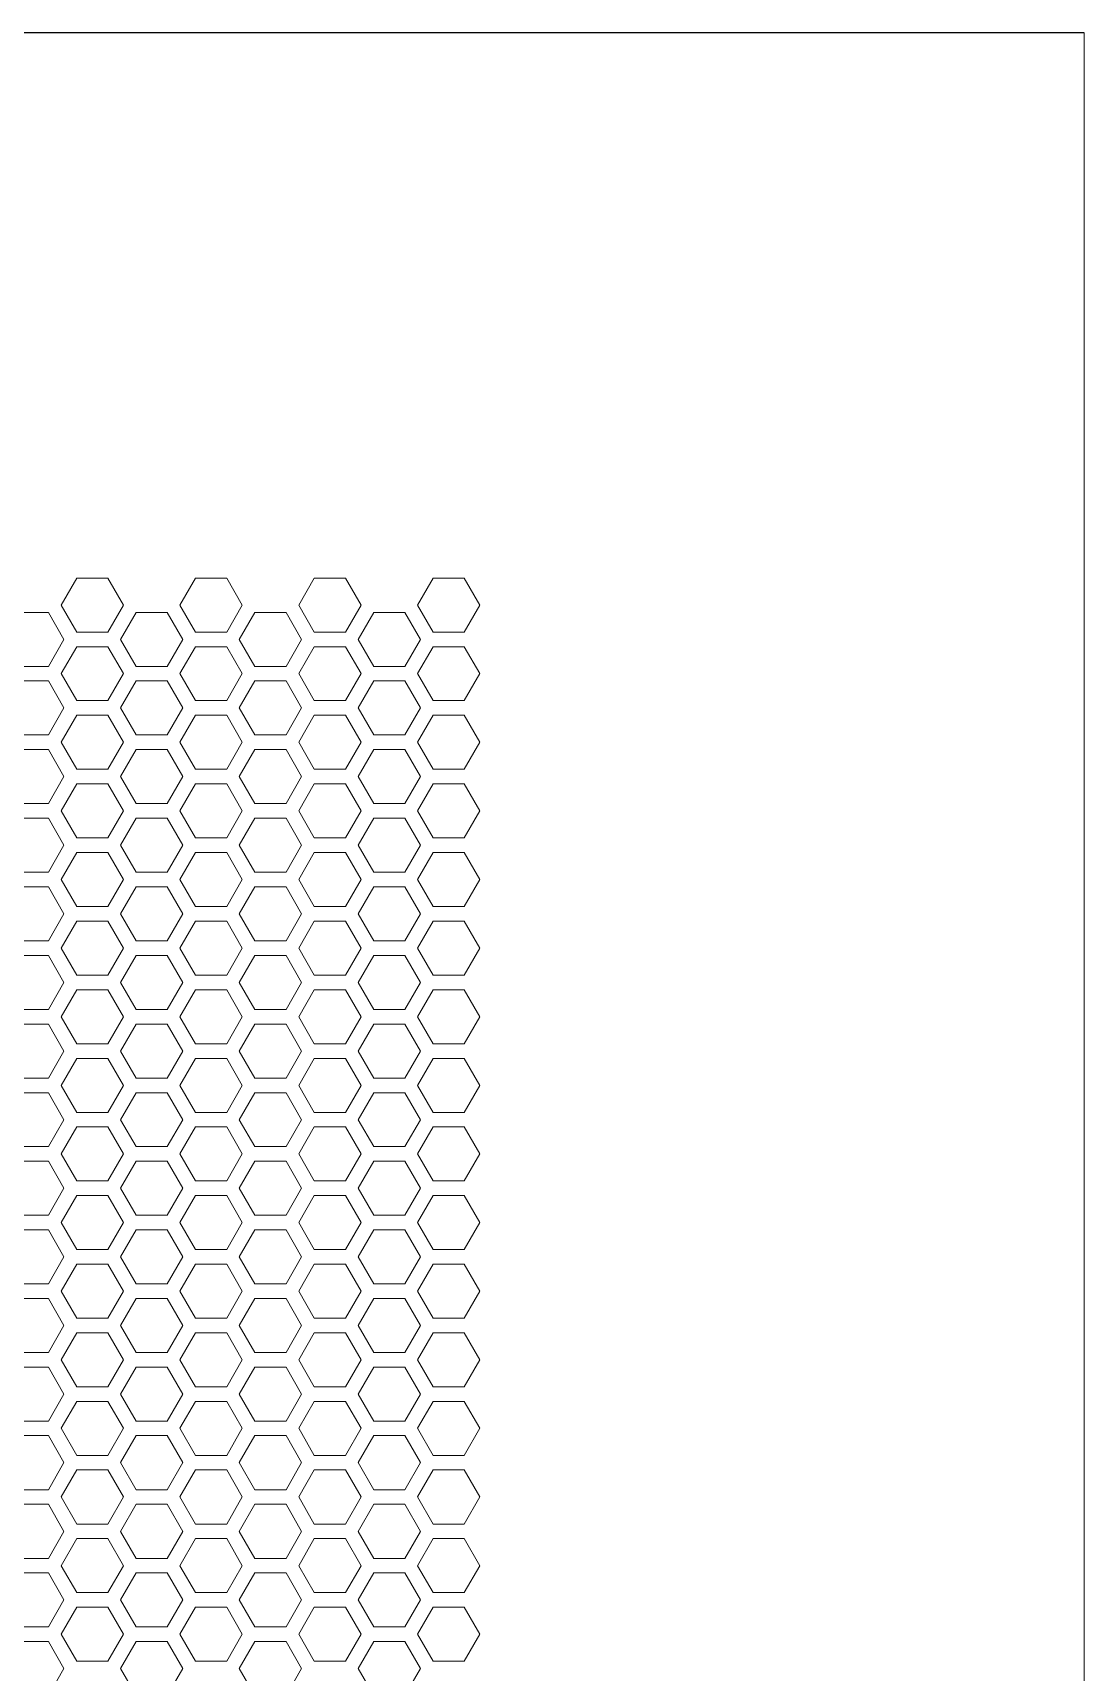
# Model space of a CAD drawing. Header units: millimetres. Extents: x 0 to 140, y -17 to 195.
# Drawn here: x 130.82 to 140, y 180.69 to 195 of the extents above; entities that cross this region are included whole.
import ezdxf

# ---------------------------------------------------------------- set-up
doc = ezdxf.new("R2010")
doc.units = ezdxf.units.MM
doc.layers.add('4203-42785_1_0', color=7, linetype='Continuous')
doc.layers.add('Visible (ANSI)', color=7, linetype='Continuous', lineweight=50)

# ---------------------------------------------------------------- blocks, each defined once
blk = doc.blocks.new('a')
at = {"layer": '4203-42785_1_0', "color": 0, "linetype": 'ByBlock', "lineweight": 9}
for p, q in [((1513.839, 493.209), (1513.732, 493.024)), ((1514.052, 493.209), (1513.839, 493.209)), ((1514.159, 493.024), (1514.052, 493.209)), ((1514.652, 493.209), (1514.546, 493.024)), ((1514.866, 493.209), (1514.652, 493.209)), ((1514.972, 493.024), (1514.866, 493.209)), ((1515.465, 493.209), (1515.359, 493.024)), ((1515.679, 493.209), (1515.465, 493.209)), ((1515.786, 493.024), (1515.679, 493.209)), ((1516.279, 493.209), (1516.172, 493.024)), ((1516.492, 493.209), (1516.279, 493.209)), ((1516.599, 493.024), (1516.492, 493.209)), ((1513.732, 493.024), (1513.839, 492.839)), ((1514.052, 492.839), (1514.159, 493.024)), ((1514.546, 493.024), (1514.652, 492.839)), ((1514.866, 492.839), (1514.972, 493.024)), ((1515.359, 493.024), (1515.465, 492.839)), ((1515.679, 492.839), (1515.786, 493.024)), ((1516.172, 493.024), (1516.279, 492.839)), ((1516.492, 492.839), (1516.599, 493.024)), ((1513.646, 492.974), (1513.432, 492.974)), ((1513.752, 492.789), (1513.646, 492.974)), ((1514.246, 492.974), (1514.139, 492.789)), ((1514.459, 492.974), (1514.246, 492.974)), ((1514.566, 492.789), (1514.459, 492.974)), ((1515.059, 492.974), (1514.952, 492.789)), ((1515.272, 492.974), (1515.059, 492.974)), ((1515.379, 492.789), (1515.272, 492.974)), ((1515.872, 492.974), (1515.765, 492.789)), ((1516.086, 492.974), (1515.872, 492.974)), ((1516.192, 492.789), (1516.086, 492.974)), ((1513.646, 492.604), (1513.752, 492.789)), ((1513.839, 492.839), (1514.052, 492.839)), ((1514.139, 492.789), (1514.246, 492.604)), ((1514.459, 492.604), (1514.566, 492.789)), ((1514.652, 492.839), (1514.866, 492.839)), ((1514.952, 492.789), (1515.059, 492.604)), ((1515.272, 492.604), (1515.379, 492.789)), ((1515.465, 492.839), (1515.679, 492.839)), ((1515.765, 492.789), (1515.872, 492.604)), ((1516.086, 492.604), (1516.192, 492.789)), ((1516.279, 492.839), (1516.492, 492.839)), ((1513.839, 492.739), (1513.732, 492.555)), ((1514.052, 492.739), (1513.839, 492.739)), ((1514.159, 492.555), (1514.052, 492.739)), ((1514.652, 492.739), (1514.546, 492.555)), ((1514.866, 492.739), (1514.652, 492.739)), ((1514.972, 492.555), (1514.866, 492.739)), ((1515.465, 492.739), (1515.359, 492.555)), ((1515.679, 492.739), (1515.465, 492.739)), ((1515.786, 492.555), (1515.679, 492.739)), ((1516.279, 492.739), (1516.172, 492.555)), ((1516.492, 492.739), (1516.279, 492.739)), ((1516.599, 492.555), (1516.492, 492.739)), ((1513.432, 492.604), (1513.646, 492.604)), ((1513.732, 492.555), (1513.839, 492.37)), ((1514.052, 492.37), (1514.159, 492.555)), ((1514.246, 492.604), (1514.459, 492.604)), ((1514.546, 492.555), (1514.652, 492.37)), ((1514.866, 492.37), (1514.972, 492.555)), ((1515.059, 492.604), (1515.272, 492.604)), ((1515.359, 492.555), (1515.465, 492.37)), ((1515.679, 492.37), (1515.786, 492.555)), ((1515.872, 492.604), (1516.086, 492.604)), ((1516.172, 492.555), (1516.279, 492.37)), ((1516.492, 492.37), (1516.599, 492.555)), ((1513.646, 492.505), (1513.432, 492.505)), ((1513.752, 492.32), (1513.646, 492.505)), ((1514.246, 492.505), (1514.139, 492.32)), ((1514.459, 492.505), (1514.246, 492.505)), ((1514.566, 492.32), (1514.459, 492.505)), ((1515.059, 492.505), (1514.952, 492.32)), ((1515.272, 492.505), (1515.059, 492.505)), ((1515.379, 492.32), (1515.272, 492.505)), ((1515.872, 492.505), (1515.765, 492.32)), ((1516.086, 492.505), (1515.872, 492.505)), ((1516.192, 492.32), (1516.086, 492.505)), ((1513.646, 492.135), (1513.752, 492.32)), ((1513.839, 492.37), (1514.052, 492.37)), ((1514.139, 492.32), (1514.246, 492.135)), ((1514.459, 492.135), (1514.566, 492.32)), ((1514.652, 492.37), (1514.866, 492.37)), ((1514.952, 492.32), (1515.059, 492.135)), ((1515.272, 492.135), (1515.379, 492.32)), ((1515.465, 492.37), (1515.679, 492.37)), ((1515.765, 492.32), (1515.872, 492.135)), ((1516.086, 492.135), (1516.192, 492.32)), ((1516.279, 492.37), (1516.492, 492.37)), ((1513.839, 492.27), (1513.732, 492.085)), ((1514.052, 492.27), (1513.839, 492.27)), ((1514.159, 492.085), (1514.052, 492.27)), ((1514.652, 492.27), (1514.546, 492.085)), ((1514.866, 492.27), (1514.652, 492.27)), ((1514.972, 492.085), (1514.866, 492.27)), ((1515.465, 492.27), (1515.359, 492.085)), ((1515.679, 492.27), (1515.465, 492.27)), ((1515.786, 492.085), (1515.679, 492.27)), ((1516.279, 492.27), (1516.172, 492.085)), ((1516.492, 492.27), (1516.279, 492.27)), ((1516.599, 492.085), (1516.492, 492.27)), ((1513.432, 492.135), (1513.646, 492.135)), ((1514.246, 492.135), (1514.459, 492.135)), ((1515.059, 492.135), (1515.272, 492.135)), ((1515.872, 492.135), (1516.086, 492.135)), ((1513.646, 492.035), (1513.432, 492.035)), ((1513.752, 491.85), (1513.646, 492.035)), ((1513.732, 492.085), (1513.839, 491.9)), ((1514.052, 491.9), (1514.159, 492.085)), ((1514.246, 492.035), (1514.139, 491.85)), ((1514.459, 492.035), (1514.246, 492.035)), ((1514.566, 491.85), (1514.459, 492.035)), ((1514.546, 492.085), (1514.652, 491.9)), ((1514.866, 491.9), (1514.972, 492.085)), ((1515.059, 492.035), (1514.952, 491.85)), ((1515.272, 492.035), (1515.059, 492.035)), ((1515.379, 491.85), (1515.272, 492.035)), ((1515.359, 492.085), (1515.465, 491.9)), ((1515.679, 491.9), (1515.786, 492.085)), ((1515.872, 492.035), (1515.765, 491.85)), ((1516.086, 492.035), (1515.872, 492.035)), ((1516.192, 491.85), (1516.086, 492.035)), ((1516.172, 492.085), (1516.279, 491.9)), ((1516.492, 491.9), (1516.599, 492.085)), ((1513.839, 491.9), (1514.052, 491.9)), ((1514.652, 491.9), (1514.866, 491.9)), ((1515.465, 491.9), (1515.679, 491.9)), ((1516.279, 491.9), (1516.492, 491.9)), ((1513.646, 491.665), (1513.752, 491.85)), ((1513.839, 491.8), (1513.732, 491.615)), ((1514.052, 491.8), (1513.839, 491.8)), ((1514.159, 491.615), (1514.052, 491.8)), ((1514.139, 491.85), (1514.246, 491.665)), ((1514.459, 491.665), (1514.566, 491.85)), ((1514.652, 491.8), (1514.546, 491.615)), ((1514.866, 491.8), (1514.652, 491.8)), ((1514.972, 491.615), (1514.866, 491.8)), ((1514.952, 491.85), (1515.059, 491.665)), ((1515.272, 491.665), (1515.379, 491.85)), ((1515.465, 491.8), (1515.359, 491.615)), ((1515.679, 491.8), (1515.465, 491.8)), ((1515.786, 491.615), (1515.679, 491.8)), ((1515.765, 491.85), (1515.872, 491.665)), ((1516.086, 491.665), (1516.192, 491.85)), ((1516.279, 491.8), (1516.172, 491.615)), ((1516.492, 491.8), (1516.279, 491.8)), ((1516.599, 491.615), (1516.492, 491.8)), ((1513.432, 491.665), (1513.646, 491.665)), ((1514.246, 491.665), (1514.459, 491.665)), ((1515.059, 491.665), (1515.272, 491.665)), ((1515.872, 491.665), (1516.086, 491.665)), ((1513.646, 491.566), (1513.432, 491.566)), ((1513.752, 491.381), (1513.646, 491.566)), ((1513.732, 491.615), (1513.839, 491.431)), ((1514.052, 491.431), (1514.159, 491.615)), ((1514.246, 491.566), (1514.139, 491.381)), ((1514.459, 491.566), (1514.246, 491.566)), ((1514.566, 491.381), (1514.459, 491.566)), ((1514.546, 491.615), (1514.652, 491.431)), ((1514.866, 491.431), (1514.972, 491.615)), ((1515.059, 491.566), (1514.952, 491.381)), ((1515.272, 491.566), (1515.059, 491.566)), ((1515.379, 491.381), (1515.272, 491.566)), ((1515.359, 491.615), (1515.465, 491.431)), ((1515.679, 491.431), (1515.786, 491.615)), ((1515.872, 491.566), (1515.765, 491.381)), ((1516.086, 491.566), (1515.872, 491.566)), ((1516.192, 491.381), (1516.086, 491.566)), ((1516.172, 491.615), (1516.279, 491.431)), ((1516.492, 491.431), (1516.599, 491.615)), ((1513.839, 491.431), (1514.052, 491.431)), ((1514.652, 491.431), (1514.866, 491.431)), ((1515.465, 491.431), (1515.679, 491.431)), ((1516.279, 491.431), (1516.492, 491.431)), ((1513.646, 491.196), (1513.752, 491.381)), ((1513.839, 491.331), (1513.732, 491.146)), ((1514.052, 491.331), (1513.839, 491.331)), ((1514.159, 491.146), (1514.052, 491.331)), ((1514.139, 491.381), (1514.246, 491.196)), ((1514.459, 491.196), (1514.566, 491.381)), ((1514.652, 491.331), (1514.546, 491.146)), ((1514.866, 491.331), (1514.652, 491.331)), ((1514.972, 491.146), (1514.866, 491.331)), ((1514.952, 491.381), (1515.059, 491.196)), ((1515.272, 491.196), (1515.379, 491.381)), ((1515.465, 491.331), (1515.359, 491.146)), ((1515.679, 491.331), (1515.465, 491.331)), ((1515.786, 491.146), (1515.679, 491.331)), ((1515.765, 491.381), (1515.872, 491.196)), ((1516.086, 491.196), (1516.192, 491.381)), ((1516.279, 491.331), (1516.172, 491.146)), ((1516.492, 491.331), (1516.279, 491.331)), ((1516.599, 491.146), (1516.492, 491.331)), ((1513.432, 491.196), (1513.646, 491.196)), ((1513.646, 491.096), (1513.432, 491.096)), ((1513.752, 490.911), (1513.646, 491.096)), ((1513.732, 491.146), (1513.839, 490.961)), ((1514.052, 490.961), (1514.159, 491.146)), ((1514.246, 491.096), (1514.139, 490.911)), ((1514.246, 491.196), (1514.459, 491.196)), ((1514.459, 491.096), (1514.246, 491.096)), ((1514.566, 490.911), (1514.459, 491.096)), ((1514.546, 491.146), (1514.652, 490.961)), ((1514.866, 490.961), (1514.972, 491.146)), ((1515.059, 491.096), (1514.952, 490.911)), ((1515.059, 491.196), (1515.272, 491.196)), ((1515.272, 491.096), (1515.059, 491.096)), ((1515.379, 490.911), (1515.272, 491.096)), ((1515.359, 491.146), (1515.465, 490.961)), ((1515.679, 490.961), (1515.786, 491.146)), ((1515.872, 491.096), (1515.765, 490.911)), ((1515.872, 491.196), (1516.086, 491.196)), ((1516.086, 491.096), (1515.872, 491.096)), ((1516.192, 490.911), (1516.086, 491.096)), ((1516.172, 491.146), (1516.279, 490.961)), ((1516.492, 490.961), (1516.599, 491.146)), ((1513.646, 490.726), (1513.752, 490.911)), ((1513.839, 490.861), (1513.732, 490.676)), ((1513.839, 490.961), (1514.052, 490.961)), ((1514.052, 490.861), (1513.839, 490.861)), ((1514.159, 490.676), (1514.052, 490.861)), ((1514.139, 490.911), (1514.246, 490.726)), ((1514.459, 490.726), (1514.566, 490.911)), ((1514.652, 490.861), (1514.546, 490.676)), ((1514.652, 490.961), (1514.866, 490.961)), ((1514.866, 490.861), (1514.652, 490.861)), ((1514.972, 490.676), (1514.866, 490.861)), ((1514.952, 490.911), (1515.059, 490.726)), ((1515.272, 490.726), (1515.379, 490.911)), ((1515.465, 490.861), (1515.359, 490.676)), ((1515.465, 490.961), (1515.679, 490.961)), ((1515.679, 490.861), (1515.465, 490.861)), ((1515.786, 490.676), (1515.679, 490.861)), ((1515.765, 490.911), (1515.872, 490.726)), ((1516.086, 490.726), (1516.192, 490.911)), ((1516.279, 490.861), (1516.172, 490.676)), ((1516.279, 490.961), (1516.492, 490.961)), ((1516.492, 490.861), (1516.279, 490.861)), ((1516.599, 490.676), (1516.492, 490.861)), ((1513.432, 490.726), (1513.646, 490.726)), ((1513.732, 490.676), (1513.839, 490.491)), ((1514.052, 490.491), (1514.159, 490.676)), ((1514.246, 490.726), (1514.459, 490.726)), ((1514.546, 490.676), (1514.652, 490.491)), ((1514.866, 490.491), (1514.972, 490.676)), ((1515.059, 490.726), (1515.272, 490.726)), ((1515.359, 490.676), (1515.465, 490.491)), ((1515.679, 490.491), (1515.786, 490.676)), ((1515.872, 490.726), (1516.086, 490.726)), ((1516.172, 490.676), (1516.279, 490.491)), ((1516.492, 490.491), (1516.599, 490.676)), ((1513.646, 490.626), (1513.432, 490.626)), ((1513.752, 490.442), (1513.646, 490.626)), ((1514.246, 490.626), (1514.139, 490.442)), ((1514.459, 490.626), (1514.246, 490.626)), ((1514.566, 490.442), (1514.459, 490.626)), ((1515.059, 490.626), (1514.952, 490.442)), ((1515.272, 490.626), (1515.059, 490.626)), ((1515.379, 490.442), (1515.272, 490.626)), ((1515.872, 490.626), (1515.765, 490.442)), ((1516.086, 490.626), (1515.872, 490.626)), ((1516.192, 490.442), (1516.086, 490.626)), ((1513.646, 490.257), (1513.752, 490.442)), ((1513.839, 490.491), (1514.052, 490.491)), ((1514.139, 490.442), (1514.246, 490.257)), ((1514.459, 490.257), (1514.566, 490.442)), ((1514.652, 490.491), (1514.866, 490.491)), ((1514.952, 490.442), (1515.059, 490.257)), ((1515.272, 490.257), (1515.379, 490.442)), ((1515.465, 490.491), (1515.679, 490.491)), ((1515.765, 490.442), (1515.872, 490.257)), ((1516.086, 490.257), (1516.192, 490.442)), ((1516.279, 490.491), (1516.492, 490.491)), ((1513.839, 490.392), (1513.732, 490.207)), ((1514.052, 490.392), (1513.839, 490.392)), ((1514.159, 490.207), (1514.052, 490.392)), ((1514.652, 490.392), (1514.546, 490.207)), ((1514.866, 490.392), (1514.652, 490.392)), ((1514.972, 490.207), (1514.866, 490.392)), ((1515.465, 490.392), (1515.359, 490.207)), ((1515.679, 490.392), (1515.465, 490.392)), ((1515.786, 490.207), (1515.679, 490.392)), ((1516.279, 490.392), (1516.172, 490.207)), ((1516.492, 490.392), (1516.279, 490.392)), ((1516.599, 490.207), (1516.492, 490.392)), ((1513.432, 490.257), (1513.646, 490.257)), ((1513.732, 490.207), (1513.839, 490.022)), ((1514.052, 490.022), (1514.159, 490.207)), ((1514.246, 490.257), (1514.459, 490.257)), ((1514.546, 490.207), (1514.652, 490.022)), ((1514.866, 490.022), (1514.972, 490.207)), ((1515.059, 490.257), (1515.272, 490.257)), ((1515.359, 490.207), (1515.465, 490.022)), ((1515.679, 490.022), (1515.786, 490.207)), ((1515.872, 490.257), (1516.086, 490.257)), ((1516.172, 490.207), (1516.279, 490.022)), ((1516.492, 490.022), (1516.599, 490.207)), ((1513.646, 490.157), (1513.432, 490.157)), ((1513.752, 489.972), (1513.646, 490.157)), ((1514.246, 490.157), (1514.139, 489.972)), ((1514.459, 490.157), (1514.246, 490.157)), ((1514.566, 489.972), (1514.459, 490.157)), ((1515.059, 490.157), (1514.952, 489.972)), ((1515.272, 490.157), (1515.059, 490.157)), ((1515.379, 489.972), (1515.272, 490.157)), ((1515.872, 490.157), (1515.765, 489.972)), ((1516.086, 490.157), (1515.872, 490.157)), ((1516.192, 489.972), (1516.086, 490.157)), ((1513.646, 489.787), (1513.752, 489.972)), ((1513.839, 490.022), (1514.052, 490.022)), ((1514.139, 489.972), (1514.246, 489.787)), ((1514.459, 489.787), (1514.566, 489.972)), ((1514.652, 490.022), (1514.866, 490.022)), ((1514.952, 489.972), (1515.059, 489.787)), ((1515.272, 489.787), (1515.379, 489.972)), ((1515.465, 490.022), (1515.679, 490.022)), ((1515.765, 489.972), (1515.872, 489.787)), ((1516.086, 489.787), (1516.192, 489.972)), ((1516.279, 490.022), (1516.492, 490.022)), ((1513.839, 489.922), (1513.732, 489.737)), ((1514.052, 489.922), (1513.839, 489.922)), ((1514.159, 489.737), (1514.052, 489.922)), ((1514.652, 489.922), (1514.546, 489.737)), ((1514.866, 489.922), (1514.652, 489.922)), ((1514.972, 489.737), (1514.866, 489.922)), ((1515.465, 489.922), (1515.359, 489.737)), ((1515.679, 489.922), (1515.465, 489.922)), ((1515.786, 489.737), (1515.679, 489.922)), ((1516.279, 489.922), (1516.172, 489.737)), ((1516.492, 489.922), (1516.279, 489.922)), ((1516.599, 489.737), (1516.492, 489.922)), ((1513.432, 489.787), (1513.646, 489.787)), ((1514.246, 489.787), (1514.459, 489.787)), ((1515.059, 489.787), (1515.272, 489.787)), ((1515.872, 489.787), (1516.086, 489.787)), ((1513.646, 489.687), (1513.432, 489.687)), ((1513.752, 489.502), (1513.646, 489.687)), ((1513.732, 489.737), (1513.839, 489.552)), ((1514.052, 489.552), (1514.159, 489.737)), ((1514.246, 489.687), (1514.139, 489.502)), ((1514.459, 489.687), (1514.246, 489.687)), ((1514.566, 489.502), (1514.459, 489.687)), ((1514.546, 489.737), (1514.652, 489.552)), ((1514.866, 489.552), (1514.972, 489.737)), ((1515.059, 489.687), (1514.952, 489.502)), ((1515.272, 489.687), (1515.059, 489.687)), ((1515.379, 489.502), (1515.272, 489.687)), ((1515.359, 489.737), (1515.465, 489.552)), ((1515.679, 489.552), (1515.786, 489.737)), ((1515.872, 489.687), (1515.765, 489.502)), ((1516.086, 489.687), (1515.872, 489.687)), ((1516.192, 489.502), (1516.086, 489.687)), ((1516.172, 489.737), (1516.279, 489.552)), ((1516.492, 489.552), (1516.599, 489.737)), ((1513.839, 489.552), (1514.052, 489.552)), ((1514.652, 489.552), (1514.866, 489.552)), ((1515.465, 489.552), (1515.679, 489.552)), ((1516.279, 489.552), (1516.492, 489.552)), ((1513.646, 489.318), (1513.752, 489.502)), ((1513.839, 489.453), (1513.732, 489.268)), ((1514.052, 489.453), (1513.839, 489.453)), ((1514.159, 489.268), (1514.052, 489.453)), ((1514.139, 489.502), (1514.246, 489.318)), ((1514.459, 489.318), (1514.566, 489.502)), ((1514.652, 489.453), (1514.546, 489.268)), ((1514.866, 489.453), (1514.652, 489.453)), ((1514.972, 489.268), (1514.866, 489.453)), ((1514.952, 489.502), (1515.059, 489.318)), ((1515.272, 489.318), (1515.379, 489.502)), ((1515.465, 489.453), (1515.359, 489.268)), ((1515.679, 489.453), (1515.465, 489.453)), ((1515.786, 489.268), (1515.679, 489.453)), ((1515.765, 489.502), (1515.872, 489.318)), ((1516.086, 489.318), (1516.192, 489.502)), ((1516.279, 489.453), (1516.172, 489.268)), ((1516.492, 489.453), (1516.279, 489.453)), ((1516.599, 489.268), (1516.492, 489.453)), ((1513.432, 489.318), (1513.646, 489.318)), ((1514.246, 489.318), (1514.459, 489.318)), ((1515.059, 489.318), (1515.272, 489.318)), ((1515.872, 489.318), (1516.086, 489.318)), ((1513.646, 489.218), (1513.432, 489.218)), ((1513.752, 489.033), (1513.646, 489.218)), ((1513.732, 489.268), (1513.839, 489.083)), ((1514.052, 489.083), (1514.159, 489.268)), ((1514.246, 489.218), (1514.139, 489.033)), ((1514.459, 489.218), (1514.246, 489.218)), ((1514.566, 489.033), (1514.459, 489.218)), ((1514.546, 489.268), (1514.652, 489.083)), ((1514.866, 489.083), (1514.972, 489.268)), ((1515.059, 489.218), (1514.952, 489.033)), ((1515.272, 489.218), (1515.059, 489.218)), ((1515.379, 489.033), (1515.272, 489.218)), ((1515.359, 489.268), (1515.465, 489.083)), ((1515.679, 489.083), (1515.786, 489.268)), ((1515.872, 489.218), (1515.765, 489.033)), ((1516.086, 489.218), (1515.872, 489.218)), ((1516.192, 489.033), (1516.086, 489.218)), ((1516.172, 489.268), (1516.279, 489.083)), ((1516.492, 489.083), (1516.599, 489.268)), ((1513.839, 489.083), (1514.052, 489.083)), ((1514.652, 489.083), (1514.866, 489.083)), ((1515.465, 489.083), (1515.679, 489.083)), ((1516.279, 489.083), (1516.492, 489.083)), ((1513.646, 488.848), (1513.752, 489.033)), ((1513.839, 488.983), (1513.732, 488.798)), ((1514.052, 488.983), (1513.839, 488.983)), ((1514.159, 488.798), (1514.052, 488.983)), ((1514.139, 489.033), (1514.246, 488.848)), ((1514.459, 488.848), (1514.566, 489.033)), ((1514.652, 488.983), (1514.546, 488.798)), ((1514.866, 488.983), (1514.652, 488.983)), ((1514.972, 488.798), (1514.866, 488.983)), ((1514.952, 489.033), (1515.059, 488.848)), ((1515.272, 488.848), (1515.379, 489.033)), ((1515.465, 488.983), (1515.359, 488.798)), ((1515.679, 488.983), (1515.465, 488.983)), ((1515.786, 488.798), (1515.679, 488.983)), ((1515.765, 489.033), (1515.872, 488.848)), ((1516.086, 488.848), (1516.192, 489.033)), ((1516.279, 488.983), (1516.172, 488.798)), ((1516.492, 488.983), (1516.279, 488.983)), ((1516.599, 488.798), (1516.492, 488.983)), ((1513.432, 488.848), (1513.646, 488.848)), ((1514.246, 488.848), (1514.459, 488.848)), ((1515.059, 488.848), (1515.272, 488.848)), ((1515.872, 488.848), (1516.086, 488.848)), ((1513.646, 488.748), (1513.432, 488.748)), ((1513.752, 488.563), (1513.646, 488.748)), ((1513.732, 488.798), (1513.839, 488.613)), ((1514.052, 488.613), (1514.159, 488.798)), ((1514.246, 488.748), (1514.139, 488.563)), ((1514.459, 488.748), (1514.246, 488.748)), ((1514.566, 488.563), (1514.459, 488.748)), ((1514.546, 488.798), (1514.652, 488.613)), ((1514.866, 488.613), (1514.972, 488.798)), ((1515.059, 488.748), (1514.952, 488.563)), ((1515.272, 488.748), (1515.059, 488.748)), ((1515.379, 488.563), (1515.272, 488.748)), ((1515.359, 488.798), (1515.465, 488.613)), ((1515.679, 488.613), (1515.786, 488.798)), ((1515.872, 488.748), (1515.765, 488.563)), ((1516.086, 488.748), (1515.872, 488.748)), ((1516.192, 488.563), (1516.086, 488.748)), ((1516.172, 488.798), (1516.279, 488.613)), ((1516.492, 488.613), (1516.599, 488.798)), ((1513.646, 488.379), (1513.752, 488.563)), ((1513.839, 488.513), (1513.732, 488.329)), ((1513.839, 488.613), (1514.052, 488.613)), ((1514.052, 488.513), (1513.839, 488.513)), ((1514.159, 488.329), (1514.052, 488.513)), ((1514.139, 488.563), (1514.246, 488.379)), ((1514.459, 488.379), (1514.566, 488.563)), ((1514.652, 488.513), (1514.546, 488.329)), ((1514.652, 488.613), (1514.866, 488.613)), ((1514.866, 488.513), (1514.652, 488.513)), ((1514.972, 488.329), (1514.866, 488.513)), ((1514.952, 488.563), (1515.059, 488.379)), ((1515.272, 488.379), (1515.379, 488.563)), ((1515.465, 488.513), (1515.359, 488.329)), ((1515.465, 488.613), (1515.679, 488.613)), ((1515.679, 488.513), (1515.465, 488.513)), ((1515.786, 488.329), (1515.679, 488.513)), ((1515.765, 488.563), (1515.872, 488.379)), ((1516.086, 488.379), (1516.192, 488.563)), ((1516.279, 488.513), (1516.172, 488.329)), ((1516.279, 488.613), (1516.492, 488.613)), ((1516.492, 488.513), (1516.279, 488.513)), ((1516.599, 488.329), (1516.492, 488.513)), ((1513.432, 488.379), (1513.646, 488.379)), ((1513.732, 488.329), (1513.839, 488.144)), ((1514.052, 488.144), (1514.159, 488.329)), ((1514.246, 488.379), (1514.459, 488.379)), ((1514.546, 488.329), (1514.652, 488.144)), ((1514.866, 488.144), (1514.972, 488.329)), ((1515.059, 488.379), (1515.272, 488.379)), ((1515.359, 488.329), (1515.465, 488.144)), ((1515.679, 488.144), (1515.786, 488.329)), ((1515.872, 488.379), (1516.086, 488.379)), ((1516.172, 488.329), (1516.279, 488.144)), ((1516.492, 488.144), (1516.599, 488.329)), ((1513.646, 488.279), (1513.432, 488.279)), ((1513.752, 488.094), (1513.646, 488.279)), ((1514.246, 488.279), (1514.139, 488.094)), ((1514.459, 488.279), (1514.246, 488.279)), ((1514.566, 488.094), (1514.459, 488.279)), ((1515.059, 488.279), (1514.952, 488.094)), ((1515.272, 488.279), (1515.059, 488.279)), ((1515.379, 488.094), (1515.272, 488.279)), ((1515.872, 488.279), (1515.765, 488.094)), ((1516.086, 488.279), (1515.872, 488.279)), ((1516.192, 488.094), (1516.086, 488.279)), ((1513.646, 487.909), (1513.752, 488.094)), ((1513.839, 488.144), (1514.052, 488.144)), ((1514.139, 488.094), (1514.246, 487.909)), ((1514.459, 487.909), (1514.566, 488.094)), ((1514.652, 488.144), (1514.866, 488.144)), ((1514.952, 488.094), (1515.059, 487.909)), ((1515.272, 487.909), (1515.379, 488.094)), ((1515.465, 488.144), (1515.679, 488.144)), ((1515.765, 488.094), (1515.872, 487.909)), ((1516.086, 487.909), (1516.192, 488.094)), ((1516.279, 488.144), (1516.492, 488.144)), ((1513.839, 488.044), (1513.732, 487.859)), ((1514.052, 488.044), (1513.839, 488.044)), ((1514.159, 487.859), (1514.052, 488.044)), ((1514.652, 488.044), (1514.546, 487.859)), ((1514.866, 488.044), (1514.652, 488.044)), ((1514.972, 487.859), (1514.866, 488.044)), ((1515.465, 488.044), (1515.359, 487.859)), ((1515.679, 488.044), (1515.465, 488.044)), ((1515.786, 487.859), (1515.679, 488.044)), ((1516.279, 488.044), (1516.172, 487.859)), ((1516.492, 488.044), (1516.279, 488.044)), ((1516.599, 487.859), (1516.492, 488.044)), ((1513.432, 487.909), (1513.646, 487.909)), ((1513.732, 487.859), (1513.839, 487.674)), ((1514.052, 487.674), (1514.159, 487.859)), ((1514.246, 487.909), (1514.459, 487.909)), ((1514.546, 487.859), (1514.652, 487.674)), ((1514.866, 487.674), (1514.972, 487.859)), ((1515.059, 487.909), (1515.272, 487.909)), ((1515.359, 487.859), (1515.465, 487.674)), ((1515.679, 487.674), (1515.786, 487.859)), ((1515.872, 487.909), (1516.086, 487.909)), ((1516.172, 487.859), (1516.279, 487.674)), ((1516.492, 487.674), (1516.599, 487.859)), ((1513.646, 487.809), (1513.432, 487.809)), ((1513.752, 487.624), (1513.646, 487.809)), ((1514.246, 487.809), (1514.139, 487.624)), ((1514.459, 487.809), (1514.246, 487.809)), ((1514.566, 487.624), (1514.459, 487.809)), ((1515.059, 487.809), (1514.952, 487.624)), ((1515.272, 487.809), (1515.059, 487.809)), ((1515.379, 487.624), (1515.272, 487.809)), ((1515.872, 487.809), (1515.765, 487.624)), ((1516.086, 487.809), (1515.872, 487.809)), ((1516.192, 487.624), (1516.086, 487.809)), ((1513.646, 487.439), (1513.752, 487.624)), ((1513.839, 487.674), (1514.052, 487.674)), ((1514.139, 487.624), (1514.246, 487.439)), ((1514.459, 487.439), (1514.566, 487.624)), ((1514.652, 487.674), (1514.866, 487.674)), ((1514.952, 487.624), (1515.059, 487.439)), ((1515.272, 487.439), (1515.379, 487.624)), ((1515.465, 487.674), (1515.679, 487.674)), ((1515.765, 487.624), (1515.872, 487.439)), ((1516.086, 487.439), (1516.192, 487.624)), ((1516.279, 487.674), (1516.492, 487.674)), ((1513.839, 487.574), (1513.732, 487.39)), ((1514.052, 487.574), (1513.839, 487.574)), ((1514.159, 487.39), (1514.052, 487.574)), ((1514.652, 487.574), (1514.546, 487.39)), ((1514.866, 487.574), (1514.652, 487.574)), ((1514.972, 487.39), (1514.866, 487.574)), ((1515.465, 487.574), (1515.359, 487.39)), ((1515.679, 487.574), (1515.465, 487.574)), ((1515.786, 487.39), (1515.679, 487.574)), ((1516.279, 487.574), (1516.172, 487.39)), ((1516.492, 487.574), (1516.279, 487.574)), ((1516.599, 487.39), (1516.492, 487.574)), ((1513.432, 487.439), (1513.646, 487.439)), ((1513.732, 487.39), (1513.839, 487.205)), ((1514.052, 487.205), (1514.159, 487.39)), ((1514.246, 487.439), (1514.459, 487.439)), ((1514.546, 487.39), (1514.652, 487.205)), ((1514.866, 487.205), (1514.972, 487.39)), ((1515.059, 487.439), (1515.272, 487.439)), ((1515.359, 487.39), (1515.465, 487.205)), ((1515.679, 487.205), (1515.786, 487.39)), ((1515.872, 487.439), (1516.086, 487.439)), ((1516.172, 487.39), (1516.279, 487.205)), ((1516.492, 487.205), (1516.599, 487.39)), ((1513.646, 487.34), (1513.432, 487.34)), ((1513.752, 487.155), (1513.646, 487.34)), ((1514.246, 487.34), (1514.139, 487.155)), ((1514.459, 487.34), (1514.246, 487.34)), ((1514.566, 487.155), (1514.459, 487.34)), ((1515.059, 487.34), (1514.952, 487.155)), ((1515.272, 487.34), (1515.059, 487.34)), ((1515.379, 487.155), (1515.272, 487.34)), ((1515.872, 487.34), (1515.765, 487.155)), ((1516.086, 487.34), (1515.872, 487.34)), ((1516.192, 487.155), (1516.086, 487.34)), ((1513.839, 487.205), (1514.052, 487.205)), ((1514.652, 487.205), (1514.866, 487.205)), ((1515.465, 487.205), (1515.679, 487.205)), ((1516.279, 487.205), (1516.492, 487.205)), ((1513.646, 486.97), (1513.752, 487.155)), ((1513.839, 487.105), (1513.732, 486.92)), ((1514.052, 487.105), (1513.839, 487.105)), ((1514.159, 486.92), (1514.052, 487.105)), ((1514.139, 487.155), (1514.246, 486.97)), ((1514.459, 486.97), (1514.566, 487.155)), ((1514.652, 487.105), (1514.546, 486.92)), ((1514.866, 487.105), (1514.652, 487.105)), ((1514.972, 486.92), (1514.866, 487.105)), ((1514.952, 487.155), (1515.059, 486.97)), ((1515.272, 486.97), (1515.379, 487.155)), ((1515.465, 487.105), (1515.359, 486.92)), ((1515.679, 487.105), (1515.465, 487.105)), ((1515.786, 486.92), (1515.679, 487.105)), ((1515.765, 487.155), (1515.872, 486.97)), ((1516.086, 486.97), (1516.192, 487.155)), ((1516.279, 487.105), (1516.172, 486.92)), ((1516.492, 487.105), (1516.279, 487.105)), ((1516.599, 486.92), (1516.492, 487.105)), ((1513.432, 486.97), (1513.646, 486.97)), ((1514.246, 486.97), (1514.459, 486.97)), ((1515.059, 486.97), (1515.272, 486.97)), ((1515.872, 486.97), (1516.086, 486.97)), ((1513.646, 486.87), (1513.432, 486.87)), ((1513.752, 486.685), (1513.646, 486.87)), ((1513.732, 486.92), (1513.839, 486.735)), ((1514.052, 486.735), (1514.159, 486.92)), ((1514.246, 486.87), (1514.139, 486.685)), ((1514.459, 486.87), (1514.246, 486.87)), ((1514.566, 486.685), (1514.459, 486.87)), ((1514.546, 486.92), (1514.652, 486.735)), ((1514.866, 486.735), (1514.972, 486.92)), ((1515.059, 486.87), (1514.952, 486.685)), ((1515.272, 486.87), (1515.059, 486.87)), ((1515.379, 486.685), (1515.272, 486.87)), ((1515.359, 486.92), (1515.465, 486.735)), ((1515.679, 486.735), (1515.786, 486.92)), ((1515.872, 486.87), (1515.765, 486.685)), ((1516.086, 486.87), (1515.872, 486.87)), ((1516.192, 486.685), (1516.086, 486.87)), ((1516.172, 486.92), (1516.279, 486.735)), ((1516.492, 486.735), (1516.599, 486.92)), ((1513.839, 486.735), (1514.052, 486.735)), ((1514.652, 486.735), (1514.866, 486.735)), ((1515.465, 486.735), (1515.679, 486.735)), ((1516.279, 486.735), (1516.492, 486.735)), ((1513.646, 486.5), (1513.752, 486.685)), ((1513.839, 486.635), (1513.732, 486.45)), ((1514.052, 486.635), (1513.839, 486.635)), ((1514.159, 486.45), (1514.052, 486.635)), ((1514.139, 486.685), (1514.246, 486.5)), ((1514.459, 486.5), (1514.566, 486.685)), ((1514.652, 486.635), (1514.546, 486.45)), ((1514.866, 486.635), (1514.652, 486.635)), ((1514.972, 486.45), (1514.866, 486.635)), ((1514.952, 486.685), (1515.059, 486.5)), ((1515.272, 486.5), (1515.379, 486.685)), ((1515.465, 486.635), (1515.359, 486.45)), ((1515.679, 486.635), (1515.465, 486.635)), ((1515.786, 486.45), (1515.679, 486.635)), ((1515.765, 486.685), (1515.872, 486.5)), ((1516.086, 486.5), (1516.192, 486.685)), ((1516.279, 486.635), (1516.172, 486.45)), ((1516.492, 486.635), (1516.279, 486.635)), ((1516.599, 486.45), (1516.492, 486.635)), ((1513.432, 486.5), (1513.646, 486.5)), ((1514.246, 486.5), (1514.459, 486.5)), ((1515.059, 486.5), (1515.272, 486.5)), ((1515.872, 486.5), (1516.086, 486.5)), ((1513.646, 486.401), (1513.432, 486.401)), ((1513.752, 486.216), (1513.646, 486.401)), ((1513.732, 486.45), (1513.839, 486.266)), ((1514.052, 486.266), (1514.159, 486.45)), ((1514.246, 486.401), (1514.139, 486.216)), ((1514.459, 486.401), (1514.246, 486.401)), ((1514.566, 486.216), (1514.459, 486.401)), ((1514.546, 486.45), (1514.652, 486.266)), ((1514.866, 486.266), (1514.972, 486.45)), ((1515.059, 486.401), (1514.952, 486.216)), ((1515.272, 486.401), (1515.059, 486.401)), ((1515.379, 486.216), (1515.272, 486.401)), ((1515.359, 486.45), (1515.465, 486.266)), ((1515.679, 486.266), (1515.786, 486.45)), ((1515.872, 486.401), (1515.765, 486.216)), ((1516.086, 486.401), (1515.872, 486.401)), ((1516.192, 486.216), (1516.086, 486.401)), ((1516.172, 486.45), (1516.279, 486.266)), ((1516.492, 486.266), (1516.599, 486.45)), ((1513.839, 486.266), (1514.052, 486.266)), ((1514.652, 486.266), (1514.866, 486.266)), ((1515.465, 486.266), (1515.679, 486.266)), ((1516.279, 486.266), (1516.492, 486.266)), ((1513.646, 486.031), (1513.752, 486.216)), ((1513.839, 486.166), (1513.732, 485.981)), ((1514.052, 486.166), (1513.839, 486.166)), ((1514.159, 485.981), (1514.052, 486.166)), ((1514.139, 486.216), (1514.246, 486.031)), ((1514.459, 486.031), (1514.566, 486.216)), ((1514.652, 486.166), (1514.546, 485.981)), ((1514.866, 486.166), (1514.652, 486.166)), ((1514.972, 485.981), (1514.866, 486.166)), ((1514.952, 486.216), (1515.059, 486.031)), ((1515.272, 486.031), (1515.379, 486.216)), ((1515.465, 486.166), (1515.359, 485.981)), ((1515.679, 486.166), (1515.465, 486.166)), ((1515.786, 485.981), (1515.679, 486.166)), ((1515.765, 486.216), (1515.872, 486.031)), ((1516.086, 486.031), (1516.192, 486.216)), ((1516.279, 486.166), (1516.172, 485.981)), ((1516.492, 486.166), (1516.279, 486.166)), ((1516.599, 485.981), (1516.492, 486.166)), ((1513.432, 486.031), (1513.646, 486.031)), ((1513.646, 485.931), (1513.432, 485.931)), ((1513.752, 485.746), (1513.646, 485.931)), ((1513.732, 485.981), (1513.839, 485.796)), ((1514.052, 485.796), (1514.159, 485.981)), ((1514.246, 485.931), (1514.139, 485.746)), ((1514.246, 486.031), (1514.459, 486.031)), ((1514.459, 485.931), (1514.246, 485.931)), ((1514.566, 485.746), (1514.459, 485.931)), ((1514.546, 485.981), (1514.652, 485.796)), ((1514.866, 485.796), (1514.972, 485.981)), ((1515.059, 485.931), (1514.952, 485.746)), ((1515.059, 486.031), (1515.272, 486.031)), ((1515.272, 485.931), (1515.059, 485.931)), ((1515.379, 485.746), (1515.272, 485.931)), ((1515.359, 485.981), (1515.465, 485.796)), ((1515.679, 485.796), (1515.786, 485.981)), ((1515.872, 485.931), (1515.765, 485.746)), ((1515.872, 486.031), (1516.086, 486.031)), ((1516.086, 485.931), (1515.872, 485.931)), ((1516.192, 485.746), (1516.086, 485.931)), ((1516.172, 485.981), (1516.279, 485.796)), ((1516.492, 485.796), (1516.599, 485.981)), ((1513.646, 485.561), (1513.752, 485.746)), ((1513.839, 485.796), (1514.052, 485.796)), ((1514.139, 485.746), (1514.246, 485.561)), ((1514.459, 485.561), (1514.566, 485.746)), ((1514.652, 485.796), (1514.866, 485.796)), ((1514.952, 485.746), (1515.059, 485.561)), ((1515.272, 485.561), (1515.379, 485.746)), ((1515.465, 485.796), (1515.679, 485.796)), ((1515.765, 485.746), (1515.872, 485.561)), ((1516.086, 485.561), (1516.192, 485.746)), ((1516.279, 485.796), (1516.492, 485.796))]:
    blk.add_line(p, q, dxfattribs=at)

msp = doc.modelspace()

# ---------------------------------------------------------------- linework, layer by layer
msp.add_line((139.997, 194.996), (0, 194.996))
at = {"lineweight": 15}
msp.add_line((139.997, 0), (139.997, 194.996), dxfattribs=at)
msp.add_line((139.997, 0), (139.997, 194.996), dxfattribs=at)
msp.add_line((139.997, 0), (139.997, 194.996), dxfattribs=at)
msp.add_line((139.997, 0), (139.997, 194.996), dxfattribs=at)
msp.add_line((139.997, 0), (139.997, 194.996), dxfattribs=at)
at = {"layer": 'Visible (ANSI)', "color": 0, "linetype": 'ByBlock', "lineweight": 15}
msp.add_line((139.997, 193.322), (139.997, 0), dxfattribs=at)
msp.add_line((139.997, 193.322), (139.997, 0), dxfattribs=at)
msp.add_line((139.997, 193.322), (139.997, 0), dxfattribs=at)
msp.add_line((139.997, 193.322), (139.997, 0), dxfattribs=at)

# ---------------------------------------------------------------- block references
at = {"lineweight": 15, "xscale": 1.275468447124703, "yscale": 1.275468447124703, "zscale": 1.275468447124703}
msp.add_blockref('a', (-1799.653, -438.836), dxfattribs=at)

doc.saveas('drawing.dxf')
